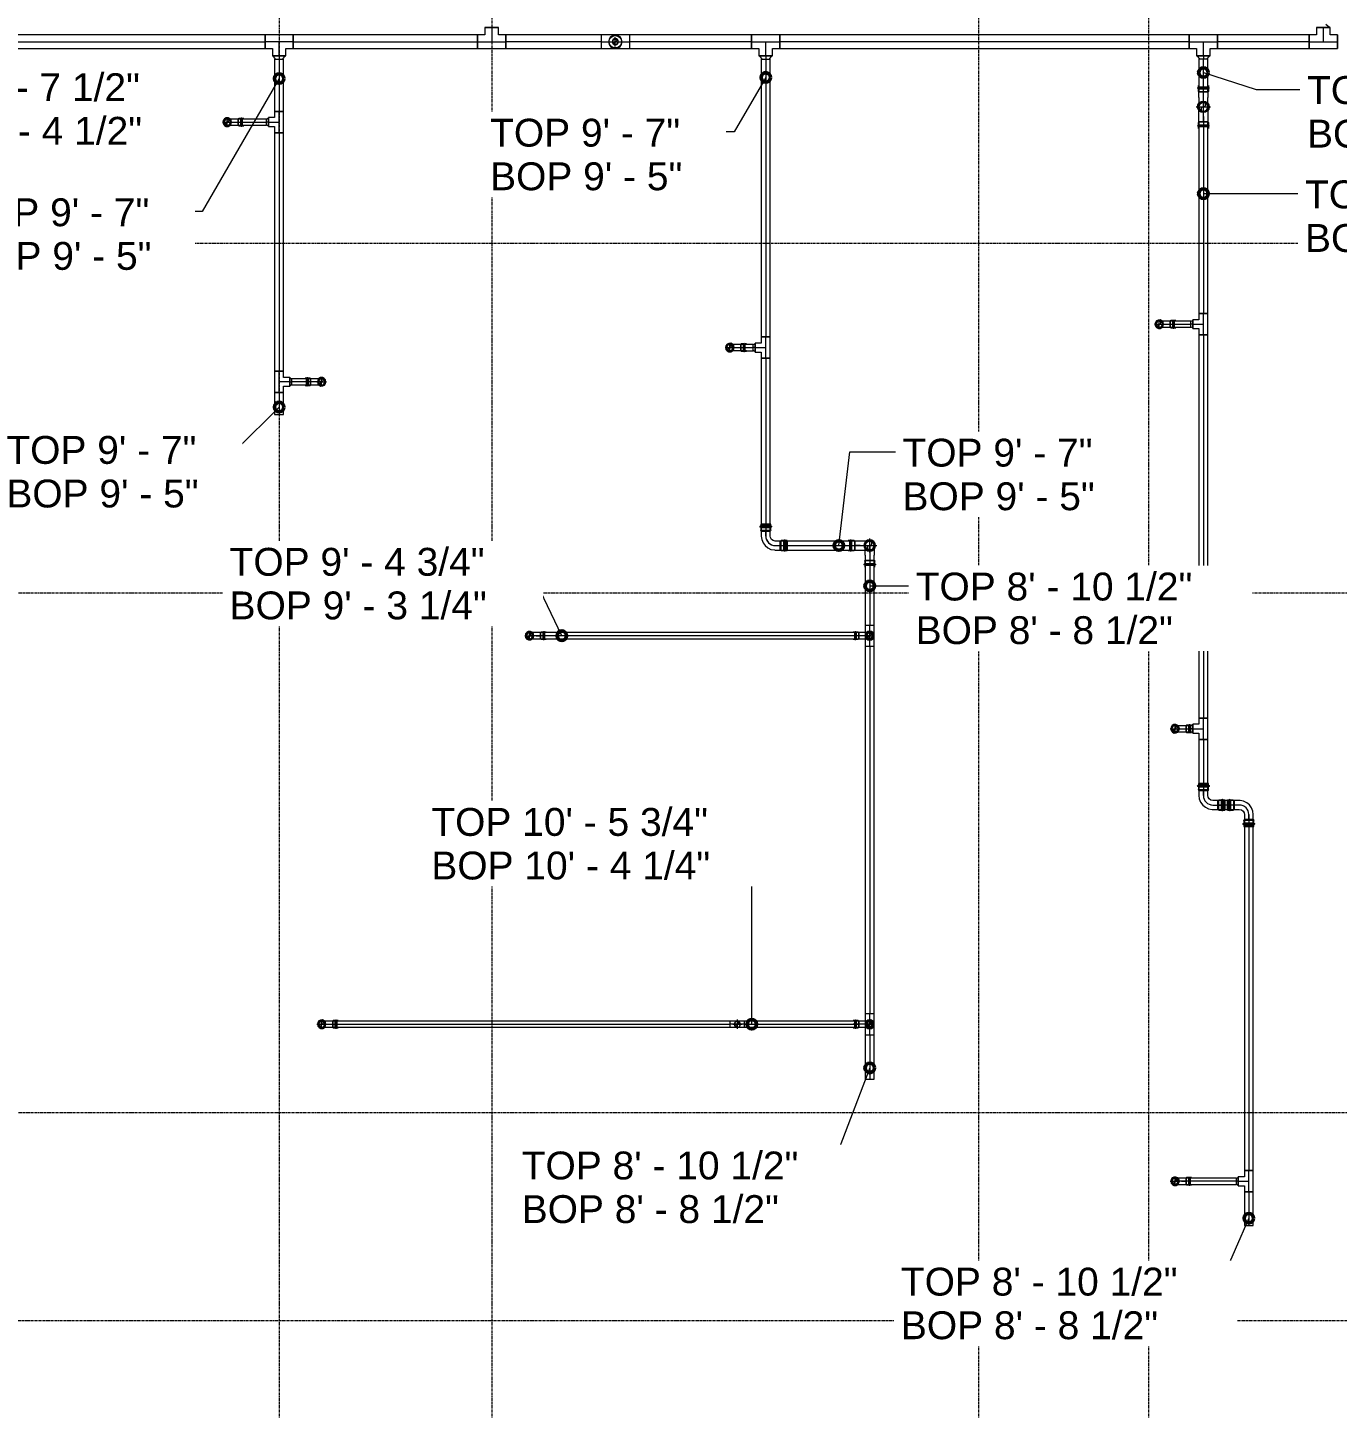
# Model space of a CAD drawing. Header units: inches. Extents: x -3679 to 241, y -496 to 1784.
# Drawn here: x -2006.2 to -1729, y 26.4 to 318.7 of the extents above; entities that cross this region are included whole.
import ezdxf

# ---------------------------------------------------------------- set-up
doc = ezdxf.new("R2010")
doc.units = ezdxf.units.IN
doc.header["$MEASUREMENT"] = 0
doc.linetypes.add('Grid Line', pattern=[0.875, 0.5, -0.125, 0.125, -0.125])
for name, color, linetype, lineweight in [('G-ANNO-DIMS', 111, 'Continuous', 9), ('P-PIPE', 3, 'Continuous', 9), ('P-PIPE-CNTR', 3, 'Continuous', 9), ('S-GRID', 1, 'Continuous', 9)]:
    doc.layers.add(name, color=color, linetype=linetype, lineweight=lineweight)
doc.styles.add('Arial_1', font='arial.ttf', dxfattribs={"height": 5.901198})

# ---------------------------------------------------------------- blocks, each defined once
blk = doc.blocks.new('Victaulic-VicPress316-Elbow 90-45deg Style P568_P571 - Standard-1125944-MAIN LEVEL')
at = {"layer": 'P-PIPE'}
for p, q in [((-202.65, 171.58), (-202.65, 171.2)), ((-202.65, 170.88), (-202.65, 170.32)), ((-202.55, 171.58), (-202.55, 170.1)), ((-202.55, 170.21), (-202.55, 169.05)), ((-201.6, 170.21), (-202.55, 170.21)), ((-202.55, 170.21), (-201.6, 170.21)), ((-201.6, 171.58), (-201.6, 171.58)), ((-201.6, 171.58), (-201.6, 171.58)), ((-201.6, 171.58), (-201.6, 171.58)), ((-201.6, 171.58), (-201.6, 171.58)), ((-201.6, 171.2), (-201.6, 171.2)), ((-201.6, 171.2), (-201.6, 171.2)), ((-201.6, 170.88), (-201.6, 170.88)), ((-201.6, 170.88), (-201.6, 170.88)), ((-200.65, 170.21), (-201.6, 170.21)), ((-201.6, 170.21), (-200.65, 170.21)), ((-201.6, 169.05), (-201.6, 170.21)), ((-201.6, 170.1), (-201.6, 170.1)), ((-201.6, 170.1), (-201.6, 170.1)), ((-200.65, 170.1), (-200.65, 171.58)), ((-200.65, 169.05), (-200.65, 170.21)), ((-200.54, 171.2), (-200.54, 171.58)), ((-200.54, 170.32), (-200.54, 170.88)), ((-201.6, 169.05), (-201.6, 167.03)), ((-201.6, 167.03), (-201.6, 167.03))]:
    blk.add_line(p, q, dxfattribs=at)
at = {"layer": 'P-PIPE', "flags": 128}
for points in [[(-202.65, 170.88), (-202.79, 170.95), (-202.8, 171.11), (-202.68, 171.2), (-202.65, 171.2)], [(-202.65, 171.2), (-202.56, 171.2), (-202.3, 171.2), (-201.92, 171.2), (-201.6, 171.2)], [(-201.6, 171.2), (-202.03, 171.2), (-202.38, 171.2), (-202.6, 171.2), (-202.65, 171.2)], [(-202.65, 170.88), (-202.56, 170.88), (-202.3, 170.88), (-201.92, 170.88), (-201.6, 170.88)], [(-201.6, 170.88), (-202.03, 170.88), (-202.38, 170.88), (-202.6, 170.88), (-202.65, 170.88)], [(-202.55, 170.1), (-202.65, 170.29), (-202.65, 170.32)], [(-200.54, 171.2), (-200.63, 171.2), (-200.89, 171.2), (-201.27, 171.2), (-201.6, 171.2)], [(-201.6, 171.2), (-201.16, 171.2), (-200.81, 171.2), (-200.59, 171.2), (-200.54, 171.2)], [(-200.54, 170.88), (-200.63, 170.88), (-200.89, 170.88), (-201.27, 170.88), (-201.6, 170.88)], [(-201.6, 170.88), (-201.16, 170.88), (-200.81, 170.88), (-200.59, 170.88), (-200.54, 170.88)], [(-200.54, 170.32), (-200.62, 170.12), (-200.65, 170.1)], [(-200.54, 171.2), (-200.4, 171.13), (-200.39, 170.97), (-200.51, 170.88), (-200.54, 170.88)], [(-201.6, 168.25), (-202.06, 168.16), (-202.46, 167.9), (-202.72, 167.5), (-202.82, 167.04), (-202.73, 166.57), (-202.47, 166.17), (-202.07, 165.9), (-201.61, 165.81), (-201.6, 165.81)], [(-201.6, 168.09), (-202.03, 168), (-202.38, 167.74), (-202.6, 167.35), (-202.65, 166.91), (-202.51, 166.49), (-202.21, 166.17), (-201.8, 165.99), (-201.6, 165.97)], [(-202.55, 169.05), (-202.55, 168.44), (-202.55, 167.89), (-202.55, 167.45), (-202.55, 167.15), (-202.55, 167.03), (-202.55, 167.03)], [(-201.6, 165.81), (-201.13, 165.9), (-200.73, 166.16), (-200.47, 166.56), (-200.37, 167.02), (-200.46, 167.49), (-200.72, 167.89), (-201.12, 168.16), (-201.58, 168.25), (-201.6, 168.25)], [(-201.6, 165.97), (-201.16, 166.06), (-200.81, 166.32), (-200.59, 166.71), (-200.54, 167.15), (-200.68, 167.57), (-200.98, 167.89), (-201.39, 168.07), (-201.6, 168.09)], [(-200.65, 167.03), (-200.65, 167.12), (-200.65, 167.39), (-200.65, 167.82), (-200.65, 168.35), (-200.65, 168.95), (-200.65, 169.05)]]:
    blk.add_lwpolyline(points, dxfattribs=at)
at = {"layer": 'P-PIPE'}
for radius, start, end in [(1.06, 90, 270), (1.06, 90, 270), (1.06, 90, 270), (0.95, 90, 270), (0.95, 90, 270), (0.95, 90, 180), (0.95, 180, 270), (1.06, 270, 90), (1.06, 270, 90), (1.06, 270, 90), (0.95, 270, 90), (0.95, 270, 90), (0.95, 0, 90), (0.95, 270, 0)]:
    blk.add_arc((-201.6, 167.03), radius, start, end, dxfattribs=at)
blk = doc.blocks.new('Victaulic-VicPress316-Elbow 90-45deg Style P568_P571 - Standard-V3-MAIN LEVEL')
at = {"layer": 'P-PIPE'}
for p, q in [((-201.6, 167.03), (-201.6, 167.03)), ((-201.6, 167.03), (-201.6, 165.02)), ((-202.65, 163.74), (-202.65, 163.18)), ((-202.55, 165.02), (-202.55, 163.85)), ((-202.55, 163.96), (-202.55, 162.48)), ((-202.55, 163.85), (-201.6, 163.85)), ((-201.6, 163.85), (-202.55, 163.85)), ((-201.6, 165.02), (-201.6, 163.85)), ((-201.6, 163.96), (-201.6, 163.96)), ((-201.6, 163.96), (-201.6, 163.96)), ((-201.6, 163.85), (-200.65, 163.85)), ((-200.65, 163.85), (-201.6, 163.85)), ((-200.65, 163.85), (-200.65, 165.02)), ((-200.65, 162.48), (-200.65, 163.96)), ((-200.54, 163.18), (-200.54, 163.74)), ((-202.65, 162.86), (-202.65, 162.48)), ((-201.6, 163.18), (-201.6, 163.18)), ((-201.6, 163.18), (-201.6, 163.18)), ((-201.6, 162.86), (-201.6, 162.86)), ((-201.6, 162.86), (-201.6, 162.86)), ((-201.6, 162.48), (-201.6, 162.48)), ((-201.6, 162.48), (-201.6, 162.48)), ((-201.6, 162.48), (-201.6, 162.48)), ((-201.6, 162.48), (-201.6, 162.48)), ((-200.54, 162.48), (-200.54, 162.86))]:
    blk.add_line(p, q, dxfattribs=at)
at = {"layer": 'P-PIPE', "flags": 128}
for points in [[(-201.6, 168.25), (-202.06, 168.16), (-202.46, 167.9), (-202.72, 167.5), (-202.82, 167.04), (-202.73, 166.57), (-202.47, 166.17), (-202.07, 165.9), (-201.61, 165.81), (-201.6, 165.81)], [(-202.55, 167.03), (-202.45, 167.44), (-202.19, 167.77), (-201.82, 167.95), (-201.6, 167.98)], [(-201.6, 166.08), (-202, 166.17), (-202.33, 166.43), (-202.52, 166.81), (-202.55, 167.03)], [(-202.55, 165.02), (-202.55, 165.62), (-202.55, 166.17), (-202.55, 166.61), (-202.55, 166.91), (-202.55, 167.03), (-202.55, 167.03)], [(-201.6, 165.81), (-201.13, 165.9), (-200.73, 166.16), (-200.47, 166.56), (-200.37, 167.02), (-200.46, 167.49), (-200.72, 167.89), (-201.12, 168.16), (-201.58, 168.25), (-201.6, 168.25)], [(-201.6, 167.98), (-201.19, 167.89), (-200.86, 167.63), (-200.67, 167.25), (-200.65, 167.03)], [(-200.65, 167.03), (-200.74, 166.62), (-201, 166.29), (-201.37, 166.11), (-201.6, 166.08)], [(-200.65, 167.03), (-200.65, 166.94), (-200.65, 166.67), (-200.65, 166.24), (-200.65, 165.71), (-200.65, 165.11), (-200.65, 165.02)], [(-202.65, 163.74), (-202.57, 163.94), (-202.55, 163.96)], [(-200.65, 163.96), (-200.54, 163.77), (-200.54, 163.74)], [(-202.65, 162.86), (-202.79, 162.93), (-202.8, 163.09), (-202.68, 163.18), (-202.65, 163.18)], [(-202.65, 163.18), (-202.56, 163.18), (-202.3, 163.18), (-201.92, 163.18), (-201.6, 163.18)], [(-201.6, 163.18), (-202.03, 163.18), (-202.38, 163.18), (-202.6, 163.18), (-202.65, 163.18)], [(-202.65, 162.86), (-202.56, 162.86), (-202.3, 162.86), (-201.92, 162.86), (-201.6, 162.86)], [(-201.6, 162.86), (-202.03, 162.86), (-202.38, 162.86), (-202.6, 162.86), (-202.65, 162.86)], [(-200.54, 163.18), (-200.63, 163.18), (-200.89, 163.18), (-201.27, 163.18), (-201.6, 163.18)], [(-201.6, 163.18), (-201.16, 163.18), (-200.81, 163.18), (-200.59, 163.18), (-200.54, 163.18)], [(-200.54, 162.86), (-200.63, 162.86), (-200.89, 162.86), (-201.27, 162.86), (-201.6, 162.86)], [(-201.6, 162.86), (-201.16, 162.86), (-200.81, 162.86), (-200.59, 162.86), (-200.54, 162.86)], [(-200.54, 163.18), (-200.4, 163.11), (-200.39, 162.95), (-200.51, 162.86), (-200.54, 162.86)]]:
    blk.add_lwpolyline(points, dxfattribs=at)
at = {"layer": 'P-PIPE'}
for radius, start, end in [(1.06, 90, 270), (1.06, 90, 270), (1.06, 90, 270), (0.95, 90, 270), (0.95, 90, 270), (0.95, 90, 180), (0.95, 180, 270), (1.06, 270, 90), (1.06, 270, 90), (1.06, 270, 90), (0.95, 270, 90), (0.95, 270, 90), (0.95, 0, 90), (0.95, 270, 0)]:
    blk.add_arc((-201.6, 167.03), radius, start, end, dxfattribs=at)
blk = doc.blocks.new('Victaulic-VicPress316-Elbow 90-45deg Style P568_P571 - Standard-V4-MAIN LEVEL')
at = {"layer": 'P-PIPE'}
for p, q in [((-1.06, 4.55), (-1.06, 4.17)), ((1.06, 4.55), (-1.06, 4.55)), ((-1.06, 4.55), (1.06, 4.55)), ((-1.06, 4.17), (1.06, 4.17)), ((1.06, 4.17), (-1.06, 4.17)), ((-1.06, 3.85), (-1.06, 3.29)), ((-1.06, 3.85), (1.06, 3.85)), ((1.06, 3.85), (-1.06, 3.85)), ((-0.95, 4.55), (-0.95, 3.07)), ((-0.95, 4.55), (0.95, 4.55)), ((0.95, 4.55), (-0.95, 4.55)), ((-0.95, 3.18), (-0.95, 2.02)), ((0, 3.18), (-0.95, 3.18)), ((-0.95, 3.18), (0, 3.18)), ((-0.95, 3.07), (0.95, 3.07)), ((0.95, 3.07), (-0.95, 3.07)), ((0, 3.18), (0.95, 3.18)), ((0.95, 3.18), (0, 3.18)), ((0, 2.02), (0, 3.18)), ((0.95, 3.07), (0.95, 4.55)), ((0.95, 2.02), (0.95, 3.18)), ((1.06, 4.17), (1.06, 4.55)), ((1.06, 3.29), (1.06, 3.85)), ((-4.17, 1.06), (-4.55, 1.06)), ((-4.55, 1.06), (-4.55, -1.06)), ((-4.55, -1.06), (-4.55, 1.06)), ((-3.07, 0.95), (-4.55, 0.95)), ((-4.55, -0.95), (-4.55, 0.95)), ((-4.55, 0.95), (-4.55, -0.95)), ((-4.17, -1.06), (-4.17, 1.06)), ((-4.17, 1.06), (-4.17, -1.06)), ((-3.29, 1.06), (-3.85, 1.06)), ((-3.85, -1.06), (-3.85, 1.06)), ((-3.85, 1.06), (-3.85, -1.06)), ((-2.02, 0.95), (-3.18, 0.95)), ((-3.18, 0), (-3.18, 0.95)), ((-3.18, 0.95), (-3.18, 0)), ((-3.07, -0.95), (-3.07, 0.95)), ((-3.07, 0.95), (-3.07, -0.95)), ((-4.55, -0.95), (-3.07, -0.95)), ((-4.55, -1.06), (-4.17, -1.06)), ((-3.85, -1.06), (-3.29, -1.06)), ((-3.18, 0), (-3.18, -0.95)), ((-3.18, -0.95), (-3.18, 0)), ((-2.02, 0), (-3.18, 0)), ((-3.18, -0.95), (-2.02, -0.95))]:
    blk.add_line(p, q, dxfattribs=at)
at = {"layer": 'P-PIPE', "flags": 128}
for points in [[(-1.06, 3.85), (-1.2, 3.92), (-1.21, 4.08), (-1.08, 4.17), (-1.06, 4.17)], [(1.06, 4.17), (0.97, 4.17), (0.71, 4.17), (0.32, 4.17), (-0.12, 4.17), (-0.54, 4.17), (-0.86, 4.17), (-1.04, 4.17), (-1.06, 4.17)], [(-1.06, 4.17), (-0.97, 4.17), (-0.71, 4.17), (-0.32, 4.17), (0.12, 4.17), (0.54, 4.17), (0.86, 4.17), (1.04, 4.17), (1.06, 4.17)], [(-1.06, 3.85), (-0.97, 3.85), (-0.71, 3.85), (-0.32, 3.85), (0.12, 3.85), (0.54, 3.85), (0.86, 3.85), (1.04, 3.85), (1.06, 3.85)], [(1.06, 3.85), (0.97, 3.85), (0.71, 3.85), (0.32, 3.85), (-0.12, 3.85), (-0.54, 3.85), (-0.86, 3.85), (-1.04, 3.85), (-1.06, 3.85)], [(-0.95, 3.07), (-1.06, 3.26), (-1.06, 3.29)], [(1.06, 3.29), (0.97, 3.09), (0.95, 3.07)], [(1.06, 4.17), (1.2, 4.1), (1.21, 3.94), (1.08, 3.85), (1.06, 3.85)], [(-4.17, 1.06), (-4.1, 1.2), (-3.94, 1.21), (-3.85, 1.08), (-3.85, 1.06)], [(-4.17, 1.06), (-4.17, 0.97), (-4.17, 0.71), (-4.17, 0.32), (-4.17, -0.12), (-4.17, -0.54), (-4.17, -0.86), (-4.17, -1.04), (-4.17, -1.06)], [(-4.17, -1.06), (-4.17, -0.97), (-4.17, -0.71), (-4.17, -0.32), (-4.17, 0.12), (-4.17, 0.54), (-4.17, 0.86), (-4.17, 1.04), (-4.17, 1.06)], [(-3.85, -1.06), (-3.85, -0.97), (-3.85, -0.71), (-3.85, -0.32), (-3.85, 0.12), (-3.85, 0.54), (-3.85, 0.86), (-3.85, 1.04), (-3.85, 1.06)], [(-3.85, 1.06), (-3.85, 0.97), (-3.85, 0.71), (-3.85, 0.32), (-3.85, -0.12), (-3.85, -0.54), (-3.85, -0.86), (-3.85, -1.04), (-3.85, -1.06)], [(-3.29, 1.06), (-3.09, 0.97), (-3.07, 0.95)], [(-0.95, 2.02), (-1.04, 1.58), (-1.3, 1.22), (-1.69, 1), (-2.02, 0.95)], [(-2.02, -0.95), (-1.28, -0.86), (-0.59, -0.58), (0.02, -0.15), (0.49, 0.43), (0.81, 1.1), (0.94, 1.83), (0.95, 2.02)], [(-3.85, -1.06), (-3.92, -1.2), (-4.08, -1.21), (-4.17, -1.08), (-4.17, -1.06)], [(-3.07, -0.95), (-3.26, -1.06), (-3.29, -1.06)]]:
    blk.add_lwpolyline(points, dxfattribs=at)
at = {"layer": 'P-PIPE'}
blk.add_arc((-2.02, 2.02), 2.02, 270, 0, dxfattribs=at)
blk = doc.blocks.new('Victaulic-VicPress316-Elbow 90-45deg Style P568_P571 - Standard-523083-MAIN LEVEL')
at = {"layer": 'P-PIPE'}
for p, q in [((-436.17, 302.52), (-436.17, 302.18)), ((-436.17, 301.89), (-436.17, 301.44)), ((-436.06, 302.52), (-436.06, 301.22)), ((-436.06, 301.33), (-436.06, 300.39)), ((-436.06, 301.33), (-435.41, 301.33)), ((-435.41, 301.33), (-436.06, 301.33)), ((-435.41, 302.52), (-435.41, 302.52)), ((-435.41, 302.52), (-435.41, 302.52)), ((-435.41, 302.52), (-435.41, 302.52)), ((-435.41, 302.52), (-435.41, 302.52)), ((-435.41, 302.18), (-435.41, 302.18)), ((-435.41, 302.18), (-435.41, 302.18)), ((-435.41, 301.89), (-435.41, 301.89)), ((-435.41, 301.89), (-435.41, 301.89)), ((-435.41, 301.33), (-434.75, 301.33)), ((-434.75, 301.33), (-435.41, 301.33)), ((-435.41, 300.39), (-435.41, 301.33)), ((-435.41, 301.22), (-435.41, 301.22)), ((-435.41, 301.22), (-435.41, 301.22)), ((-434.75, 301.22), (-434.75, 302.52)), ((-434.75, 300.39), (-434.75, 301.33)), ((-434.64, 302.18), (-434.64, 302.52)), ((-434.64, 301.44), (-434.64, 301.89)), ((-435.41, 299), (-435.41, 300.39)), ((-435.41, 299), (-435.41, 299))]:
    blk.add_line(p, q, dxfattribs=at)
at = {"layer": 'P-PIPE', "flags": 128}
for points in [[(-436.17, 301.89), (-436.29, 301.96), (-436.3, 302.1), (-436.19, 302.18), (-436.17, 302.18)], [(-436.17, 302.18), (-436.08, 302.18), (-435.83, 302.18), (-435.47, 302.18), (-435.41, 302.18)], [(-435.41, 302.18), (-435.77, 302.18), (-436.05, 302.18), (-436.17, 302.18), (-436.17, 302.18)], [(-436.17, 301.89), (-436.08, 301.89), (-435.83, 301.89), (-435.47, 301.89), (-435.41, 301.89)], [(-435.41, 301.89), (-435.77, 301.89), (-436.05, 301.89), (-436.17, 301.89), (-436.17, 301.89)], [(-436.06, 301.22), (-436.17, 301.41), (-436.17, 301.44)], [(-434.64, 302.18), (-434.73, 302.18), (-434.98, 302.18), (-435.34, 302.18), (-435.41, 302.18)], [(-435.41, 302.18), (-435.04, 302.18), (-434.76, 302.18), (-434.64, 302.18), (-434.64, 302.18)], [(-434.64, 301.89), (-434.73, 301.89), (-434.98, 301.89), (-435.34, 301.89), (-435.41, 301.89)], [(-435.41, 301.89), (-435.04, 301.89), (-434.76, 301.89), (-434.64, 301.89), (-434.64, 301.89)], [(-434.64, 301.44), (-434.73, 301.24), (-434.75, 301.22)], [(-434.64, 302.18), (-434.52, 302.11), (-434.51, 301.98), (-434.62, 301.89), (-434.64, 301.89)], [(-435.41, 299.91), (-435.8, 299.82), (-436.12, 299.56), (-436.3, 299.19), (-436.29, 298.78), (-436.1, 298.42), (-435.78, 298.17), (-435.41, 298.09)], [(-435.41, 299.77), (-435.77, 299.67), (-436.05, 299.42), (-436.17, 299.07), (-436.11, 298.7), (-435.88, 298.4), (-435.54, 298.25), (-435.41, 298.23)], [(-436.06, 300.39), (-436.06, 299.89), (-436.06, 299.46), (-436.06, 299.15), (-436.06, 299.01), (-436.06, 299)], [(-435.41, 298.09), (-435.01, 298.18), (-434.69, 298.44), (-434.51, 298.81), (-434.52, 299.22), (-434.71, 299.58), (-435.03, 299.83), (-435.41, 299.91)], [(-435.41, 298.23), (-435.04, 298.33), (-434.76, 298.58), (-434.64, 298.93), (-434.7, 299.3), (-434.93, 299.6), (-435.27, 299.75), (-435.41, 299.77)], [(-434.75, 299), (-434.75, 299.09), (-434.75, 299.36), (-434.75, 299.76), (-434.75, 300.25), (-434.75, 300.39)]]:
    blk.add_lwpolyline(points, dxfattribs=at)
at = {"layer": 'P-PIPE'}
for radius, start, end in [(0.767, 90, 270), (0.767, 90, 270), (0.767, 90, 270), (0.657, 90, 270), (0.657, 90, 270), (0.657, 90, 180), (0.657, 180, 270), (0.767, 270, 90), (0.767, 270, 90), (0.767, 270, 90), (0.658, 270, 90), (0.658, 270, 90), (0.658, 0, 90), (0.658, 270, 0)]:
    blk.add_arc((-435.41, 299), radius, start, end, dxfattribs=at)
blk = doc.blocks.new('Victaulic-VicPress316-Elbow 90-45deg Style P568_P571 - Standard-V5-MAIN LEVEL')
at = {"layer": 'P-PIPE'}
for p, q in [((-559.33, 302.52), (-559.33, 302.18)), ((-559.33, 301.89), (-559.33, 301.44)), ((-559.22, 302.52), (-559.22, 301.22)), ((-559.22, 301.33), (-559.22, 300.39)), ((-558.56, 301.33), (-559.22, 301.33)), ((-559.22, 301.33), (-558.56, 301.33)), ((-558.56, 302.52), (-558.56, 302.52)), ((-558.56, 302.52), (-558.56, 302.52)), ((-558.56, 302.52), (-558.56, 302.52)), ((-558.56, 302.52), (-558.56, 302.52)), ((-558.56, 302.18), (-558.56, 302.18)), ((-558.56, 302.18), (-558.56, 302.18)), ((-558.56, 301.89), (-558.56, 301.89)), ((-558.56, 301.89), (-558.56, 301.89)), ((-557.9, 301.33), (-558.56, 301.33)), ((-558.56, 301.33), (-557.9, 301.33)), ((-558.56, 300.39), (-558.56, 301.33)), ((-558.56, 301.22), (-558.56, 301.22)), ((-558.56, 301.22), (-558.56, 301.22)), ((-557.9, 301.22), (-557.9, 302.52)), ((-557.9, 300.39), (-557.9, 301.33)), ((-557.79, 302.18), (-557.79, 302.52)), ((-557.79, 301.44), (-557.79, 301.89)), ((-558.56, 300.39), (-558.56, 299)), ((-558.56, 299), (-558.56, 299))]:
    blk.add_line(p, q, dxfattribs=at)
at = {"layer": 'P-PIPE', "flags": 128}
for points in [[(-559.33, 301.89), (-559.45, 301.96), (-559.46, 302.1), (-559.35, 302.18), (-559.33, 302.18)], [(-559.33, 302.18), (-559.23, 302.18), (-558.98, 302.18), (-558.63, 302.18), (-558.56, 302.18)], [(-558.56, 302.18), (-558.92, 302.18), (-559.2, 302.18), (-559.32, 302.18), (-559.33, 302.18)], [(-559.33, 301.89), (-559.23, 301.89), (-558.98, 301.89), (-558.63, 301.89), (-558.56, 301.89)], [(-558.56, 301.89), (-558.92, 301.89), (-559.2, 301.89), (-559.32, 301.89), (-559.33, 301.89)], [(-559.22, 301.22), (-559.33, 301.41), (-559.33, 301.44)], [(-557.79, 302.18), (-557.89, 302.18), (-558.14, 302.18), (-558.49, 302.18), (-558.56, 302.18)], [(-558.56, 302.18), (-558.2, 302.18), (-557.92, 302.18), (-557.8, 302.18), (-557.79, 302.18)], [(-557.79, 301.89), (-557.89, 301.89), (-558.14, 301.89), (-558.49, 301.89), (-558.56, 301.89)], [(-558.56, 301.89), (-558.2, 301.89), (-557.92, 301.89), (-557.8, 301.89), (-557.79, 301.89)], [(-557.79, 301.44), (-557.88, 301.24), (-557.9, 301.22)], [(-557.79, 302.18), (-557.67, 302.11), (-557.66, 301.98), (-557.77, 301.89), (-557.79, 301.89)], [(-558.56, 299.91), (-558.96, 299.82), (-559.28, 299.56), (-559.45, 299.19), (-559.45, 298.78), (-559.26, 298.42), (-558.93, 298.17), (-558.56, 298.09)], [(-558.56, 299.77), (-558.92, 299.67), (-559.2, 299.42), (-559.32, 299.07), (-559.26, 298.7), (-559.04, 298.4), (-558.69, 298.25), (-558.56, 298.23)], [(-559.22, 300.39), (-559.22, 299.89), (-559.22, 299.46), (-559.22, 299.15), (-559.22, 299.01), (-559.22, 299)], [(-558.56, 298.09), (-558.16, 298.18), (-557.84, 298.44), (-557.67, 298.81), (-557.67, 299.22), (-557.86, 299.58), (-558.19, 299.83), (-558.56, 299.91)], [(-558.56, 298.23), (-558.2, 298.33), (-557.92, 298.58), (-557.8, 298.93), (-557.86, 299.3), (-558.08, 299.6), (-558.43, 299.75), (-558.56, 299.77)], [(-557.9, 299), (-557.9, 299.09), (-557.9, 299.36), (-557.9, 299.76), (-557.9, 300.25), (-557.9, 300.39)]]:
    blk.add_lwpolyline(points, dxfattribs=at)
at = {"layer": 'P-PIPE'}
for radius, start, end in [(0.767, 90, 270), (0.767, 90, 270), (0.767, 90, 270), (0.658, 90, 270), (0.658, 90, 270), (0.658, 90, 180), (0.658, 180, 270), (0.767, 270, 90), (0.767, 270, 90), (0.767, 270, 90), (0.658, 270, 90), (0.658, 270, 90), (0.658, 0, 90), (0.658, 270, 0)]:
    blk.add_arc((-558.56, 299), radius, start, end, dxfattribs=at)
blk = doc.blocks.new('Transition - Generic - Plumbing-CW-1127470-MAIN LEVEL')
at = {"layer": 'P-PIPE'}
for radius, start, end in [(1.3125, 0, 180), (1.3125, 180, 0), (0.5625, 0, 180), (0.5625, 180, 0)]:
    blk.add_arc((-531.75, 313.742802), radius, start, end, dxfattribs=at)
blk = doc.blocks.new('Transition - Generic - Plumbing-CW-1022941-MAIN LEVEL')
at = {"layer": 'P-PIPE'}
for radius, start, end in [(0.8125, 90, 270), (0.5625, 90, 270), (0.8125, 270, 90), (0.5625, 270, 90)]:
    blk.add_arc((-1197, 38.637308), radius, start, end, dxfattribs=at)

msp = doc.modelspace()

# ---------------------------------------------------------------- linework, layer by layer
at = {"layer": 'G-ANNO-DIMS'}
for p, q in [((-1953, 307.94), (-1969.26, 279.78)), ((-1850, 308.2), (-1856.68, 296.64)), ((-1757.37, 309.23), (-1746.19, 305.66)), ((-1746.19, 305.66), (-1736.93, 305.66)), ((-1856.68, 296.64), (-1866.47, 296.64)), ((-1757.37, 283.58), (-1747.33, 283.58)), ((-1747.33, 283.58), (-1737.36, 283.58)), ((-1969.26, 279.78), (-1978.83, 279.78)), ((-1953, 238.41), (-1961.93, 229.48)), ((-1961.93, 229.48), (-1968.86, 229.48)), ((-1834.52, 209.08), (-1832.22, 228.89)), ((-1832.22, 228.89), (-1822.56, 228.89)), ((-1900.72, 205.79), (-1907.93, 205.79)), ((-1893.18, 190), (-1900.72, 205.79)), ((-1828, 200.54), (-1823.21, 200.54)), ((-1823.21, 200.54), (-1819.77, 200.54)), ((-1852.95, 150.71), (-1860.67, 150.71)), ((-1852.95, 107.74), (-1852.95, 150.71)), ((-1828, 98.48), (-1835.8, 77.97)), ((-1835.8, 77.97), (-1842.02, 77.97)), ((-1747.75, 66.66), (-1753.57, 53.39)), ((-1753.57, 53.39), (-1761.76, 53.39))]:
    msp.add_line(p, q, dxfattribs=at)
at = {"layer": 'G-ANNO-DIMS', "lineweight": 50}
for centre in [(-1757.37, 309.23), (-1953, 307.94), (-1850, 308.2), (-1757.37, 283.58), (-1953, 238.41), (-1834.52, 209.08), (-1828, 200.54), (-1893.18, 190), (-1852.95, 107.74), (-1828, 98.48), (-1747.75, 66.66)]:
    msp.add_circle(centre, 1, dxfattribs=at)
at = {"layer": 'P-PIPE'}
for p, q in [((-1909.44, 318.73), (-1909.44, 317.18)), ((-1909.44, 318.73), (-1906.56, 318.73)), ((-1906.56, 318.73), (-1909.44, 318.73)), ((-1906.56, 317.18), (-1906.56, 318.73)), ((-1733.44, 318.73), (-1733.44, 317.18)), ((-1733.44, 318.73), (-1730.56, 318.73)), ((-1730.56, 318.73), (-1733.44, 318.73)), ((-1730.69, 318.73), (-1731.44, 319.39)), ((-1730.56, 317.18), (-1730.56, 318.73)), ((-1955.99, 317.18), (-2030.01, 317.18)), ((-1950.01, 317.18), (-1955.99, 317.18)), ((-1955.99, 314.31), (-1955.99, 317.18)), ((-1955.99, 317.18), (-1955.99, 314.31)), ((-1955.99, 314.31), (-1955.99, 317.18)), ((-1910.99, 317.18), (-1950.01, 317.18)), ((-1950.01, 314.31), (-1950.01, 317.18)), ((-1950.01, 314.31), (-1950.01, 317.18)), ((-1950.01, 317.18), (-1950.01, 314.31)), ((-1909.44, 317.18), (-1910.99, 317.18)), ((-1910.99, 317.18), (-1910.99, 314.31)), ((-1910.99, 314.31), (-1910.99, 317.18)), ((-1910.99, 314.31), (-1910.99, 317.18)), ((-1905.01, 317.18), (-1906.56, 317.18)), ((-1905.01, 317.18), (-1905.01, 314.31)), ((-1905.01, 314.31), (-1905.01, 317.18)), ((-1884.83, 317.18), (-1905.01, 317.18)), ((-1905.01, 317.18), (-1905.01, 314.31)), ((-1884.83, 317.18), (-1884.83, 314.31)), ((-1878.84, 317.18), (-1884.83, 317.18)), ((-1852.99, 317.18), (-1878.84, 317.18)), ((-1878.84, 317.18), (-1878.84, 314.31)), ((-1852.99, 317.18), (-1852.99, 314.31)), ((-1847.01, 317.18), (-1852.99, 317.18)), ((-1852.99, 314.31), (-1852.99, 317.18)), ((-1852.99, 317.18), (-1852.99, 314.31)), ((-1847.01, 314.31), (-1847.01, 317.18)), ((-1847.01, 317.18), (-1847.01, 314.31)), ((-1760.37, 317.18), (-1847.01, 317.18)), ((-1847.01, 317.18), (-1847.01, 314.31)), ((-1754.38, 317.18), (-1760.37, 317.18)), ((-1760.37, 314.31), (-1760.37, 317.18)), ((-1760.37, 317.18), (-1760.37, 314.31)), ((-1760.37, 317.18), (-1760.37, 314.31)), ((-1754.38, 314.31), (-1754.38, 317.18)), ((-1754.38, 317.18), (-1754.38, 314.31)), ((-1734.99, 317.18), (-1754.38, 317.18)), ((-1754.38, 317.18), (-1754.38, 314.31)), ((-1733.44, 317.18), (-1734.99, 317.18)), ((-1734.99, 317.18), (-1734.99, 314.31)), ((-1734.99, 314.31), (-1734.99, 317.18)), ((-1734.99, 317.18), (-1734.99, 314.31)), ((-1729.01, 317.18), (-1730.56, 317.18)), ((-1729.01, 317.18), (-1729.01, 314.31)), ((-1729.01, 314.31), (-1729.01, 317.18)), ((-2030.01, 314.31), (-1955.99, 314.31)), ((-1955.99, 314.31), (-1954.44, 314.31)), ((-1954.44, 314.31), (-1954.44, 312.75)), ((-1951.56, 314.31), (-1950.01, 314.31)), ((-1951.56, 312.75), (-1951.56, 314.31)), ((-1950.01, 314.31), (-1910.99, 314.31)), ((-1910.99, 314.31), (-1905.01, 314.31)), ((-1905.01, 314.31), (-1884.83, 314.31)), ((-1884.83, 314.31), (-1878.84, 314.31)), ((-1878.84, 314.31), (-1852.99, 314.31)), ((-1852.99, 314.31), (-1851.44, 314.31)), ((-1851.44, 314.31), (-1851.44, 312.75)), ((-1848.56, 314.31), (-1847.01, 314.31)), ((-1848.56, 312.75), (-1848.56, 314.31)), ((-1847.01, 314.31), (-1760.37, 314.31)), ((-1760.37, 314.31), (-1758.81, 314.31)), ((-1758.81, 314.31), (-1758.81, 312.75)), ((-1755.94, 314.31), (-1754.38, 314.31)), ((-1755.94, 312.75), (-1755.94, 314.31)), ((-1754.38, 314.31), (-1734.99, 314.31)), ((-1734.99, 314.31), (-1729.01, 314.31)), ((-1951.56, 312.75), (-1954.44, 312.75)), ((-1954.44, 312.75), (-1951.56, 312.75)), ((-1954.31, 312.75), (-1953.81, 312.09)), ((-1953.95, 312.09), (-1953.95, 300.96)), ((-1953.95, 312.09), (-1952.05, 312.09)), ((-1952.19, 312.09), (-1951.69, 312.75)), ((-1952.05, 300.96), (-1952.05, 312.09)), ((-1851.44, 312.75), (-1848.56, 312.75)), ((-1848.56, 312.75), (-1851.44, 312.75)), ((-1851.31, 312.75), (-1850.81, 312.09)), ((-1850.95, 312.09), (-1850.95, 253.24)), ((-1850.95, 312.09), (-1849.05, 312.09)), ((-1849.19, 312.09), (-1848.69, 312.75)), ((-1849.05, 253.24), (-1849.05, 312.09)), ((-1758.81, 312.75), (-1755.94, 312.75)), ((-1755.94, 312.75), (-1758.81, 312.75)), ((-1758.69, 312.75), (-1758.19, 312.09)), ((-1758.32, 312.09), (-1758.32, 305.13)), ((-1756.42, 312.09), (-1758.32, 312.09)), ((-1756.56, 312.09), (-1756.06, 312.75)), ((-1756.42, 305.13), (-1756.42, 312.09)), ((-1756.42, 305.13), (-1758.32, 305.13)), ((-1955.65, 299.38), (-1961.66, 299.38)), ((-1961.66, 298.06), (-1961.66, 299.38)), ((-1955.24, 299.53), (-1955.65, 299.28)), ((-1955.65, 298.06), (-1955.65, 299.38)), ((-1953.95, 299.67), (-1955.24, 299.67)), ((-1955.24, 297.77), (-1955.24, 299.67)), ((-1955.24, 299.67), (-1955.24, 297.77)), ((-1953.95, 300.96), (-1953.95, 299.67)), ((-1953.95, 300.96), (-1952.05, 300.96)), ((-1952.05, 300.96), (-1953.95, 300.96)), ((-1953.95, 300.96), (-1952.05, 300.96)), ((-1952.05, 296.47), (-1952.05, 300.96)), ((-1758.32, 298.77), (-1758.32, 258.19)), ((-1758.32, 298.77), (-1756.42, 298.77)), ((-1756.42, 258.19), (-1756.42, 298.77)), ((-1961.66, 298.06), (-1955.65, 298.06)), ((-1955.65, 298.16), (-1955.24, 297.91)), ((-1955.24, 297.77), (-1953.95, 297.77)), ((-1953.95, 297.77), (-1953.95, 296.47)), ((-1953.95, 296.47), (-1952.05, 296.47)), ((-1952.05, 296.47), (-1953.95, 296.47)), ((-1953.95, 296.47), (-1953.95, 245.99)), ((-1953.95, 296.47), (-1952.05, 296.47)), ((-1952.05, 245.99), (-1952.05, 296.47)), ((-1758.33, 258.19), (-1758.33, 256.9)), ((-1758.33, 258.19), (-1756.42, 258.19)), ((-1756.42, 258.19), (-1758.33, 258.19)), ((-1758.32, 258.19), (-1756.42, 258.19)), ((-1756.42, 253.71), (-1756.42, 258.19)), ((-1760.03, 256.61), (-1764.38, 256.61)), ((-1764.38, 255.29), (-1764.38, 256.61)), ((-1764.38, 255.29), (-1760.03, 255.29)), ((-1759.62, 256.76), (-1760.03, 256.51)), ((-1760.03, 255.29), (-1760.03, 256.61)), ((-1760.03, 255.39), (-1759.62, 255.14)), ((-1758.33, 256.9), (-1759.62, 256.9)), ((-1759.62, 255), (-1759.62, 256.9)), ((-1759.62, 256.9), (-1759.62, 255)), ((-1759.62, 255), (-1758.33, 255)), ((-1758.33, 255), (-1758.33, 253.71)), ((-1852.65, 251.66), (-1855.28, 251.66)), ((-1855.28, 250.34), (-1855.28, 251.66)), ((-1852.24, 251.81), (-1852.65, 251.56)), ((-1852.65, 250.34), (-1852.65, 251.66)), ((-1850.95, 251.95), (-1852.24, 251.95)), ((-1852.24, 250.05), (-1852.24, 251.95)), ((-1852.24, 251.95), (-1852.24, 250.05)), ((-1850.95, 253.24), (-1850.95, 251.95)), ((-1850.95, 253.24), (-1849.05, 253.24)), ((-1849.05, 253.24), (-1850.95, 253.24)), ((-1850.95, 253.24), (-1849.05, 253.24)), ((-1849.05, 248.76), (-1849.05, 253.24)), ((-1758.33, 253.71), (-1756.42, 253.71)), ((-1756.42, 253.71), (-1758.33, 253.71)), ((-1758.32, 253.71), (-1758.32, 172.53)), ((-1758.32, 253.71), (-1756.42, 253.71)), ((-1756.42, 172.53), (-1756.42, 253.71)), ((-1855.28, 250.34), (-1852.65, 250.34)), ((-1852.65, 250.44), (-1852.24, 250.19)), ((-1852.24, 250.05), (-1850.95, 250.05)), ((-1850.95, 250.05), (-1850.95, 248.76)), ((-1850.95, 248.76), (-1850.95, 212.26)), ((-1850.95, 248.76), (-1849.05, 248.76)), ((-1850.95, 248.76), (-1849.05, 248.76)), ((-1849.05, 248.76), (-1850.95, 248.76)), ((-1849.05, 212.26), (-1849.05, 248.76)), ((-1953.95, 245.99), (-1953.95, 241.5)), ((-1952.05, 245.99), (-1953.95, 245.99)), ((-1953.95, 245.99), (-1952.05, 245.99)), ((-1953.95, 245.99), (-1952.05, 245.99)), ((-1952.05, 244.69), (-1952.05, 245.99)), ((-1950.76, 244.69), (-1952.05, 244.69)), ((-1952.05, 241.5), (-1952.05, 242.79)), ((-1952.05, 242.79), (-1950.76, 242.79)), ((-1950.76, 242.79), (-1950.76, 244.69)), ((-1950.76, 244.69), (-1950.76, 242.79)), ((-1950.35, 244.31), (-1950.76, 244.56)), ((-1950.76, 242.93), (-1950.35, 243.18)), ((-1946.33, 244.4), (-1950.35, 244.4)), ((-1950.35, 244.4), (-1950.35, 243.09)), ((-1950.35, 243.09), (-1946.33, 243.09)), ((-1946.33, 244.4), (-1946.33, 243.09)), ((-1953.95, 241.5), (-1953.95, 236.81)), ((-1953.95, 241.5), (-1952.05, 241.5)), ((-1952.05, 241.5), (-1953.95, 241.5)), ((-1953.95, 241.5), (-1952.05, 241.5)), ((-1952.05, 236.81), (-1952.05, 241.5)), ((-1953.95, 236.81), (-1952.05, 236.81)), ((-1850.95, 212.26), (-1849.05, 212.26)), ((-1831.18, 210.03), (-1846.82, 210.03)), ((-1846.82, 208.13), (-1846.82, 210.03)), ((-1846.82, 208.13), (-1831.18, 208.13)), ((-1831.18, 208.13), (-1831.18, 210.03)), ((-1828.95, 205.9), (-1828.95, 192.24)), ((-1828.95, 205.9), (-1827.05, 205.9)), ((-1827.05, 192.24), (-1827.05, 205.9)), ((-1830.33, 190.66), (-1897.67, 190.66)), ((-1897.67, 190.66), (-1897.67, 189.34)), ((-1830.33, 190.66), (-1830.33, 189.34)), ((-1828.95, 192.24), (-1828.95, 187.76)), ((-1828.95, 192.24), (-1827.05, 192.24)), ((-1827.05, 187.76), (-1827.05, 192.24)), ((-1897.67, 189.34), (-1830.33, 189.34)), ((-1828.95, 187.76), (-1828.95, 109.99)), ((-1828.95, 187.76), (-1827.05, 187.76)), ((-1827.05, 109.99), (-1827.05, 187.76)), ((-1758.33, 172.53), (-1758.33, 171.24)), ((-1758.33, 172.53), (-1756.42, 172.53)), ((-1756.42, 172.53), (-1758.33, 172.53)), ((-1758.32, 172.53), (-1756.42, 172.53)), ((-1756.42, 168.04), (-1756.42, 172.53)), ((-1760.03, 170.94), (-1761.04, 170.94)), ((-1761.04, 169.63), (-1761.04, 170.94)), ((-1761.04, 169.63), (-1760.03, 169.63)), ((-1759.62, 171.1), (-1760.03, 170.85)), ((-1760.03, 169.63), (-1760.03, 170.94)), ((-1760.03, 169.73), (-1759.62, 169.48)), ((-1758.33, 171.24), (-1759.62, 171.24)), ((-1759.62, 169.34), (-1759.62, 171.24)), ((-1759.62, 171.24), (-1759.62, 169.34)), ((-1759.62, 169.34), (-1758.33, 169.34)), ((-1758.33, 169.34), (-1758.33, 168.04)), ((-1758.33, 168.04), (-1756.42, 168.04)), ((-1756.42, 168.04), (-1758.33, 168.04)), ((-1758.32, 168.04), (-1758.32, 157.33)), ((-1758.32, 168.04), (-1756.42, 168.04)), ((-1756.42, 157.33), (-1756.42, 168.04)), ((-1758.32, 157.33), (-1756.42, 157.33)), ((-1750.93, 155.1), (-1754.19, 155.1)), ((-1754.19, 155.1), (-1754.19, 153.2)), ((-1750.93, 155.1), (-1750.93, 153.2)), ((-1754.19, 153.2), (-1750.93, 153.2)), ((-1748.7, 150.97), (-1748.7, 76.74)), ((-1748.7, 150.97), (-1746.8, 150.97)), ((-1746.8, 76.74), (-1746.8, 150.97)), ((-1857.5, 108.4), (-1941.67, 108.4)), ((-1941.67, 107.09), (-1941.67, 108.4)), ((-1854.5, 108.4), (-1857.5, 108.4)), ((-1857.5, 107.09), (-1857.5, 108.4)), ((-1830.33, 108.4), (-1854.5, 108.4)), ((-1854.5, 107.09), (-1854.5, 108.4)), ((-1830.33, 107.09), (-1830.33, 108.4)), ((-1828.95, 109.99), (-1828.95, 105.5)), ((-1828.95, 109.99), (-1827.05, 109.99)), ((-1827.05, 105.5), (-1827.05, 109.99)), ((-1941.67, 107.09), (-1857.5, 107.09)), ((-1857.5, 107.09), (-1854.5, 107.09)), ((-1854.5, 107.09), (-1830.33, 107.09)), ((-1828.95, 105.5), (-1828.95, 96.08)), ((-1828.95, 105.5), (-1827.05, 105.5)), ((-1827.05, 96.08), (-1827.05, 105.5)), ((-1828.95, 96.08), (-1827.05, 96.08)), ((-1748.7, 76.74), (-1748.7, 75.45)), ((-1748.7, 76.74), (-1746.8, 76.74)), ((-1746.8, 76.74), (-1748.7, 76.74)), ((-1748.7, 76.74), (-1746.8, 76.74)), ((-1746.8, 72.25), (-1746.8, 76.74)), ((-1750.4, 75.15), (-1761.04, 75.15)), ((-1761.04, 75.15), (-1761.04, 73.84)), ((-1761.04, 73.84), (-1750.4, 73.84)), ((-1749.99, 75.31), (-1750.4, 75.06)), ((-1750.4, 75.15), (-1750.4, 73.84)), ((-1750.4, 73.93), (-1749.99, 73.68)), ((-1748.7, 75.45), (-1749.99, 75.45)), ((-1749.99, 73.55), (-1749.99, 75.45)), ((-1749.99, 75.45), (-1749.99, 73.55)), ((-1749.99, 73.55), (-1748.7, 73.55)), ((-1748.7, 73.55), (-1748.7, 72.25)), ((-1748.7, 72.25), (-1748.7, 65.15)), ((-1748.7, 72.25), (-1746.8, 72.25)), ((-1748.7, 72.25), (-1746.8, 72.25)), ((-1746.8, 72.25), (-1748.7, 72.25)), ((-1746.8, 65.15), (-1746.8, 72.25)), ((-1748.7, 65.15), (-1746.8, 65.15))]:
    msp.add_line(p, q, dxfattribs=at)
for centre, radius, start, end in [((-1881.84, 315.74), 1.44, 0, 180), ((-1881.84, 315.74), 1.44, 180, 0), ((-1881.84, 315.74), 0.657, 0, 180), ((-1881.84, 315.74), 0.658, 180, 0), ((-1881.84, 315.41), 0.329, 90, 270), ((-1881.84, 316.07), 0.329, 270, 90), ((-1757.37, 301.95), 0.95, 0, 180), ((-1757.37, 301.95), 0.95, 180, 0), ((-1757.37, 301.47), 0.475, 90, 270), ((-1757.37, 302.42), 0.475, 270, 90), ((-1963.99, 298.72), 0.657, 0, 180), ((-1963.99, 298.72), 0.658, 180, 0), ((-1963.99, 298.39), 0.329, 90, 270), ((-1963.99, 299.05), 0.329, 270, 90), ((-1766.71, 255.95), 0.658, 0, 180), ((-1766.71, 255.95), 0.657, 180, 0), ((-1766.71, 255.62), 0.329, 90, 270), ((-1766.71, 256.28), 0.329, 270, 90), ((-1857.61, 251), 0.658, 0, 180), ((-1857.61, 251.33), 0.329, 270, 90), ((-1857.61, 251), 0.657, 180, 0), ((-1857.61, 250.67), 0.329, 90, 270), ((-1944, 243.74), 0.657, 0, 180), ((-1944, 243.74), 0.658, 180, 0), ((-1944, 243.41), 0.329, 90, 270), ((-1944, 244.07), 0.329, 270, 90), ((-1828, 209.08), 0.95, 0, 180), ((-1828, 209.08), 0.95, 180, 0), ((-1828, 208.61), 0.475, 90, 270), ((-1828, 209.56), 0.475, 270, 90), ((-1900, 190), 0.657, 0, 180), ((-1900, 190.33), 0.329, 270, 90), ((-1828, 190), 0.951, 90, 270), ((-1828, 190), 0.658, 0, 180), ((-1828, 190), 0.951, 270, 90), ((-1828, 190.33), 0.329, 270, 90), ((-1900, 190), 0.658, 180, 0), ((-1900, 189.67), 0.329, 90, 270), ((-1828, 190), 0.657, 180, 0), ((-1828, 189.67), 0.329, 90, 270), ((-1763.37, 170.29), 0.658, 0, 180), ((-1763.37, 170.29), 0.657, 180, 0), ((-1763.37, 169.96), 0.329, 90, 270), ((-1763.37, 170.62), 0.329, 270, 90), ((-1944, 107.74), 0.657, 0, 180), ((-1944, 108.07), 0.329, 270, 90), ((-1856, 107.74), 0.657, 0, 180), ((-1856, 107.74), 0.657, 0, 180), ((-1856, 108.07), 0.329, 270, 90), ((-1828, 107.74), 0.951, 90, 270), ((-1828, 107.74), 0.658, 0, 180), ((-1828, 107.74), 0.951, 270, 90), ((-1828, 108.07), 0.329, 270, 90), ((-1944, 107.74), 0.658, 180, 0), ((-1944, 107.41), 0.329, 90, 270), ((-1856, 107.74), 0.658, 180, 0), ((-1856, 107.74), 0.657, 180, 0), ((-1856, 107.41), 0.329, 90, 270), ((-1828, 107.74), 0.657, 180, 0), ((-1828, 107.41), 0.329, 90, 270), ((-1763.37, 74.5), 0.658, 0, 180), ((-1763.37, 74.5), 0.657, 180, 0), ((-1763.37, 74.17), 0.329, 90, 270), ((-1763.37, 74.83), 0.329, 270, 90)]:
    msp.add_arc(centre, radius, start, end, dxfattribs=at)
at = {"layer": 'P-PIPE-CNTR'}
for p, q in [((-1908, 318.73), (-1908, 315.74)), ((-1732, 318.73), (-1732, 315.74)), ((-2030.01, 315.74), (-1955.99, 315.74)), ((-2030.01, 315.74), (-1955.99, 315.74)), ((-1950.01, 315.74), (-1955.99, 315.74)), ((-1953, 312.75), (-1953, 315.74)), ((-1950.01, 315.74), (-1910.99, 315.74)), ((-1950.01, 315.74), (-1910.99, 315.74)), ((-1910.99, 315.74), (-1905.01, 315.74)), ((-1884.83, 315.74), (-1905.01, 315.74)), ((-1884.83, 315.74), (-1905.01, 315.74)), ((-1884.83, 315.74), (-1878.84, 315.74)), ((-1882.84, 315.74), (-1880.84, 315.74)), ((-1881.84, 314.74), (-1881.84, 316.74)), ((-1852.99, 315.74), (-1878.84, 315.74)), ((-1852.99, 315.74), (-1878.84, 315.74)), ((-1852.99, 315.74), (-1847.01, 315.74)), ((-1850, 312.75), (-1850, 315.74)), ((-1760.37, 315.74), (-1847.01, 315.74)), ((-1760.37, 315.74), (-1847.01, 315.74)), ((-1760.37, 315.74), (-1754.38, 315.74)), ((-1757.37, 312.75), (-1757.37, 315.74)), ((-1734.99, 315.74), (-1754.38, 315.74)), ((-1734.99, 315.74), (-1754.38, 315.74)), ((-1734.99, 315.74), (-1729.01, 315.74)), ((-1953, 312.75), (-1953, 312.09)), ((-1953, 312.09), (-1953, 300.96)), ((-1953, 312.09), (-1953, 300.96)), ((-1850, 312.75), (-1850, 312.09)), ((-1850, 312.09), (-1850, 253.24)), ((-1850, 312.09), (-1850, 253.24)), ((-1757.37, 312.75), (-1757.37, 312.09)), ((-1757.37, 305.13), (-1757.37, 312.09)), ((-1757.37, 305.13), (-1757.37, 312.09)), ((-1757.37, 303.97), (-1757.37, 306.5)), ((-1757.37, 303.97), (-1757.37, 305.13)), ((-1758.87, 301.95), (-1755.87, 301.95)), ((-1757.37, 301.95), (-1757.37, 303.97)), ((-1757.37, 300.45), (-1757.37, 303.45)), ((-1757.37, 299.93), (-1757.37, 301.95)), ((-1964.99, 298.72), (-1962.99, 298.72)), ((-1963.99, 297.72), (-1963.99, 299.72)), ((-1963.99, 298.72), (-1962.59, 298.72)), ((-1962.59, 298.72), (-1961.66, 298.72)), ((-1962.59, 298.72), (-1960.47, 298.72)), ((-1961.66, 298.72), (-1955.65, 298.72)), ((-1961.66, 298.72), (-1955.65, 298.72)), ((-1955.24, 298.72), (-1955.65, 298.72)), ((-1955.24, 298.72), (-1953, 298.72)), ((-1953, 296.47), (-1953, 300.96)), ((-1757.37, 298.77), (-1757.37, 299.93)), ((-1757.37, 298.77), (-1757.37, 258.19)), ((-1757.37, 298.77), (-1757.37, 258.19)), ((-1953, 296.47), (-1953, 245.99)), ((-1953, 296.47), (-1953, 245.99)), ((-1757.37, 253.71), (-1757.37, 258.19)), ((-1767.71, 255.95), (-1765.71, 255.95)), ((-1766.71, 254.95), (-1766.71, 256.95)), ((-1766.71, 255.95), (-1765.32, 255.95)), ((-1765.32, 255.95), (-1764.38, 255.95)), ((-1765.32, 255.95), (-1763.19, 255.95)), ((-1764.38, 255.95), (-1760.03, 255.95)), ((-1764.38, 255.95), (-1760.03, 255.95)), ((-1759.62, 255.95), (-1760.03, 255.95)), ((-1759.62, 255.95), (-1757.37, 255.95)), ((-1857.61, 250), (-1857.61, 252)), ((-1850, 248.76), (-1850, 253.24)), ((-1757.37, 253.71), (-1757.37, 172.53)), ((-1757.37, 253.71), (-1757.37, 172.53)), ((-1858.61, 251), (-1856.61, 251)), ((-1857.61, 251), (-1856.22, 251)), ((-1856.22, 251), (-1855.28, 251)), ((-1856.22, 251), (-1854.09, 251)), ((-1855.28, 251), (-1852.65, 251)), ((-1855.28, 251), (-1852.65, 251)), ((-1852.24, 251), (-1852.65, 251)), ((-1852.24, 251), (-1850, 251)), ((-1850, 248.76), (-1850, 212.26)), ((-1850, 248.76), (-1850, 212.26)), ((-1953, 241.5), (-1953, 245.99)), ((-1950.76, 243.74), (-1953, 243.74)), ((-1950.76, 243.74), (-1950.35, 243.74)), ((-1946.33, 243.74), (-1950.35, 243.74)), ((-1946.33, 243.74), (-1950.35, 243.74)), ((-1945.39, 243.74), (-1947.52, 243.74)), ((-1945.39, 243.74), (-1946.33, 243.74)), ((-1944, 243.74), (-1945.39, 243.74)), ((-1945, 243.74), (-1943, 243.74)), ((-1944, 242.74), (-1944, 244.74)), ((-1953, 241.5), (-1953, 236.81)), ((-1953, 241.5), (-1953, 236.81)), ((-1850, 212.26), (-1850, 211.1)), ((-1828, 207.58), (-1828, 210.58)), ((-1847.98, 209.08), (-1846.82, 209.08)), ((-1847.98, 209.08), (-1845.45, 209.08)), ((-1846.82, 209.08), (-1831.18, 209.08)), ((-1846.82, 209.08), (-1831.18, 209.08)), ((-1831.18, 209.08), (-1830.02, 209.08)), ((-1830.02, 209.08), (-1828, 209.08)), ((-1829.5, 209.08), (-1826.5, 209.08)), ((-1828, 209.08), (-1828, 207.07)), ((-1828, 207.07), (-1828, 205.9)), ((-1828, 207.07), (-1828, 204.53)), ((-1828, 205.9), (-1828, 192.24)), ((-1828, 205.9), (-1828, 192.24)), ((-1900, 189), (-1900, 191)), ((-1828, 187.76), (-1828, 192.24)), ((-1828, 189), (-1828, 191)), ((-1901, 190), (-1899, 190)), ((-1898.61, 190), (-1900, 190)), ((-1897.67, 190), (-1898.61, 190)), ((-1830.33, 190), (-1897.67, 190)), ((-1830.33, 190), (-1897.67, 190)), ((-1829.39, 190), (-1831.52, 190)), ((-1829.39, 190), (-1830.33, 190)), ((-1828, 190), (-1829.39, 190)), ((-1829, 190), (-1827, 190)), ((-1828, 187.76), (-1828, 109.99)), ((-1828, 187.76), (-1828, 109.99)), ((-1757.37, 168.04), (-1757.37, 172.53)), ((-1764.37, 170.29), (-1762.37, 170.29)), ((-1763.37, 169.29), (-1763.37, 171.29)), ((-1763.37, 170.29), (-1761.98, 170.29)), ((-1761.98, 170.29), (-1761.04, 170.29)), ((-1761.98, 170.29), (-1759.85, 170.29)), ((-1761.04, 170.29), (-1760.03, 170.29)), ((-1761.04, 170.29), (-1760.03, 170.29)), ((-1759.62, 170.29), (-1760.03, 170.29)), ((-1759.62, 170.29), (-1757.37, 170.29)), ((-1757.37, 168.04), (-1757.37, 157.33)), ((-1757.37, 168.04), (-1757.37, 157.33)), ((-1757.37, 157.33), (-1757.37, 156.16)), ((-1755.36, 154.15), (-1754.19, 154.15)), ((-1755.36, 154.15), (-1752.82, 154.15)), ((-1750.93, 154.15), (-1754.19, 154.15)), ((-1750.93, 154.15), (-1754.19, 154.15)), ((-1749.77, 154.15), (-1752.3, 154.15)), ((-1749.77, 154.15), (-1750.93, 154.15)), ((-1747.75, 150.97), (-1747.75, 152.13)), ((-1747.75, 150.97), (-1747.75, 76.74)), ((-1747.75, 150.97), (-1747.75, 76.74)), ((-1944, 106.74), (-1944, 108.74)), ((-1856, 106.74), (-1856, 108.74)), ((-1828, 105.5), (-1828, 109.99)), ((-1828, 106.74), (-1828, 108.74)), ((-1945, 107.74), (-1943, 107.74)), ((-1944, 107.74), (-1942.61, 107.74)), ((-1942.61, 107.74), (-1941.67, 107.74)), ((-1942.61, 107.74), (-1940.48, 107.74)), ((-1941.67, 107.74), (-1857.5, 107.74)), ((-1941.67, 107.74), (-1857.5, 107.74)), ((-1854.5, 107.74), (-1857.5, 107.74)), ((-1857, 107.74), (-1855, 107.74)), ((-1854.5, 107.74), (-1830.33, 107.74)), ((-1854.5, 107.74), (-1830.33, 107.74)), ((-1829.39, 107.74), (-1831.52, 107.74)), ((-1829.39, 107.74), (-1830.33, 107.74)), ((-1828, 107.74), (-1829.39, 107.74)), ((-1829, 107.74), (-1827, 107.74)), ((-1828, 105.5), (-1828, 96.08)), ((-1828, 105.5), (-1828, 96.08)), ((-1747.75, 72.25), (-1747.75, 76.74)), ((-1764.37, 74.5), (-1762.37, 74.5)), ((-1763.37, 73.5), (-1763.37, 75.5)), ((-1761.98, 74.5), (-1763.37, 74.5)), ((-1761.04, 74.5), (-1761.98, 74.5)), ((-1750.4, 74.5), (-1761.04, 74.5)), ((-1750.4, 74.5), (-1761.04, 74.5)), ((-1749.99, 74.5), (-1750.4, 74.5)), ((-1749.99, 74.5), (-1747.75, 74.5)), ((-1747.75, 72.25), (-1747.75, 65.15)), ((-1747.75, 72.25), (-1747.75, 65.15))]:
    msp.add_line(p, q, dxfattribs=at)
for centre, start, end in [((-1847.98, 211.1), 180, 270), ((-1755.36, 156.16), 180, 270), ((-1749.77, 152.13), 0, 90)]:
    msp.add_arc(centre, 2.02, start, end, dxfattribs=at)
at = {"layer": 'S-GRID', "linetype": 'Grid Line'}
for p, q in [((-1953, 1771.74), (-1953, -484.26)), ((-1908, 1771.74), (-1908, -484.26)), ((-1805, 1771.74), (-1805, -484.26)), ((-1769, 1771.74), (-1769, -484.26)), ((228, 273), (-3666.39, 273)), ((228, 199), (-3666.39, 199)), ((228, 89), (-3666.39, 89)), ((-3666.39, 45), (228, 45))]:
    msp.add_line(p, q, dxfattribs=at)

# ---------------------------------------------------------------- block references
at = {"layer": 'P-PIPE', "extrusion": (0, 0, -1), "rotation": 180}
for name, p in [('Transition - Generic - Plumbing-CW-1127470-MAIN LEVEL', (1350.09, 629.49)), ('Victaulic-VicPress316-Elbow 90-45deg Style P568_P571 - Standard-V3-MAIN LEVEL', (1555.78, 468.98)), ('Victaulic-VicPress316-Elbow 90-45deg Style P568_P571 - Standard-1125944-MAIN LEVEL', (1555.78, 468.98))]:
    msp.add_blockref(name, p, dxfattribs=at)
at = {"layer": 'P-PIPE'}
for name, p, rotation in [('Victaulic-VicPress316-Elbow 90-45deg Style P568_P571 - Standard-523083-MAIN LEVEL', (-2262.99, -136.69), 270), ('Victaulic-VicPress316-Elbow 90-45deg Style P568_P571 - Standard-523083-MAIN LEVEL', (-2065.71, -179.46), 270), ('Victaulic-VicPress316-Elbow 90-45deg Style P568_P571 - Standard-523083-MAIN LEVEL', (-2156.61, -184.4), 270), ('Victaulic-VicPress316-Elbow 90-45deg Style P568_P571 - Standard-523083-MAIN LEVEL', (-1645, 679.15), 90), ('Victaulic-VicPress316-Elbow 90-45deg Style P568_P571 - Standard-V4-MAIN LEVEL', (-1850, 209.08), 270), ('Victaulic-VicPress316-Elbow 90-45deg Style P568_P571 - Standard-1125944-MAIN LEVEL', (-1660.97, 410.68), 90), ('Victaulic-VicPress316-Elbow 90-45deg Style P568_P571 - Standard-V5-MAIN LEVEL', (-2199, -368.56), 270), ('Victaulic-VicPress316-Elbow 90-45deg Style P568_P571 - Standard-523083-MAIN LEVEL', (-1529, 625.4), 90), ('Transition - Generic - Plumbing-CW-1022941-MAIN LEVEL', (-3025, 228.64), 180), ('Victaulic-VicPress316-Elbow 90-45deg Style P568_P571 - Standard-523083-MAIN LEVEL', (-2062.37, -265.12), 270), ('Victaulic-VicPress316-Elbow 90-45deg Style P568_P571 - Standard-V4-MAIN LEVEL', (-1757.37, 154.15), 270), ('Victaulic-VicPress316-Elbow 90-45deg Style P568_P571 - Standard-V4-MAIN LEVEL', (-1747.75, 154.15), 90), ('Victaulic-VicPress316-Elbow 90-45deg Style P568_P571 - Standard-523083-MAIN LEVEL', (-2243, -327.66), 270), ('Victaulic-VicPress316-Elbow 90-45deg Style P568_P571 - Standard-523083-MAIN LEVEL', (-1529, 543.15), 90), ('Transition - Generic - Plumbing-CW-1022941-MAIN LEVEL', (-3025, 146.38), 180), ('Victaulic-VicPress316-Elbow 90-45deg Style P568_P571 - Standard-V5-MAIN LEVEL', (-2062.37, -484.06), 270)]:
    msp.add_blockref(name, p, dxfattribs=dict(at, rotation=rotation))
msp.add_blockref('Victaulic-VicPress316-Elbow 90-45deg Style P568_P571 - Standard-V3-MAIN LEVEL', (-1626.4, 42.05), dxfattribs=at)

# ---------------------------------------------------------------- next in the draw order: texts
at = {"layer": 'G-ANNO-DIMS', "char_height": 5.9012, "attachment_point": 1, "line_spacing_factor": 0.938532, "style": 'Arial_1', "bg_fill": 3, "box_fill_scale": 1.25, "bg_fill_color": 0, "bg_fill_transparency": 0}
for s, insert, width in [('TOP 9\' - 7 1/2"\\PBOP 9\' - 4 1/2"', (-2036.45, 309.07), 64.872), ('TOP 9\' - 7"\\PBOP 9\' - 5"', (-1735.43, 308.47), 48.456), ('TOP 9\' - 7"\\PBOP 9\' - 5"', (-1908.35, 299.44), 48.456), ('TOP 8\' - 10 1/2"\\PBOP 8\' - 8 1/2"', (-1735.86, 286.38), 69.768), ('TOP 9\' - 7"\\PBOP 9\' - 5"', (-2020.71, 282.59), 48.456), ('TOP 9\' - 7"\\PBOP 9\' - 5"', (-2010.74, 232.28), 48.456), ('TOP 9\' - 7"\\PBOP 9\' - 5"', (-1821.06, 231.7), 48.456), ('TOP 9\' - 4 3/4"\\PBOP 9\' - 3 1/4"', (-1963.49, 208.59), 64.872), ('TOP 8\' - 10 1/2"\\PBOP 8\' - 8 1/2"', (-1818.27, 203.35), 69.768), ('TOP 10\' - 5 3/4"\\PBOP 10\' - 4 1/4"', (-1920.79, 153.52), 70.344), ('TOP 8\' - 10 1/2"\\PBOP 8\' - 8 1/2"', (-1901.66, 80.78), 69.768), ('TOP 8\' - 10 1/2"\\PBOP 8\' - 8 1/2"', (-1821.4, 56.19), 69.768)]:
    msp.add_mtext(s, dxfattribs=dict(at, insert=insert, width=width))

doc.saveas('drawing.dxf')
